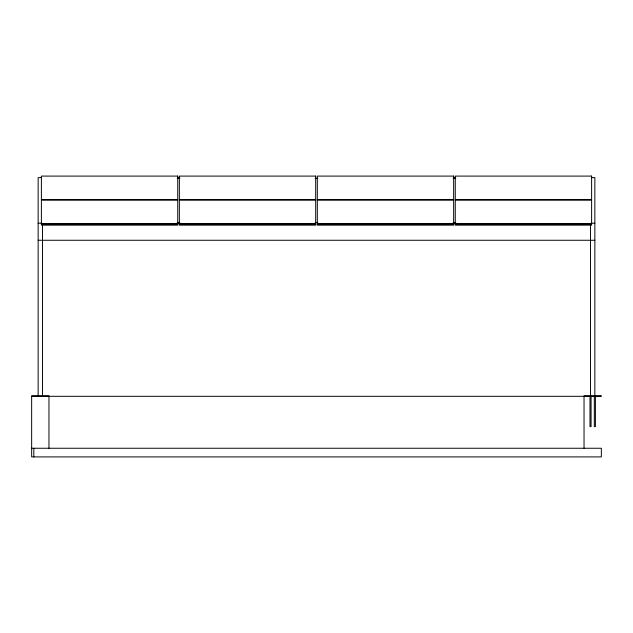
<?xml version="1.0" encoding="UTF-8"?>
<svg xmlns="http://www.w3.org/2000/svg" width="633" height="633" viewBox="0 0 633 633"><rect width="100%" height="100%" fill="white"/><g stroke="black" fill="none" stroke-linecap="round" stroke-linejoin="round"><path stroke-width="0.95" d="M55.997 223.924L56.535 223.837L43.55 223.837L55.997 224.098M70.872 223.924L71.418 223.837L58.434 223.837L70.872 224.098M85.756 223.924L86.294 223.837L73.309 223.837L85.756 224.098M100.631 223.924L101.169 223.837L88.185 223.837L100.631 224.098M115.507 223.924L116.053 223.837L103.068 223.837L115.507 224.098M130.39 223.924L130.928 223.837L117.944 223.837L130.39 224.098M145.266 223.924L145.804 223.837L132.819 223.837L145.266 224.098M160.141 223.924L160.687 223.837L147.703 223.837L160.141 224.098M175.024 223.924L175.563 223.837L162.578 223.837L175.024 224.098M193.959 223.924L194.497 223.837L181.513 223.837L193.959 224.098M208.835 223.924L209.381 223.837L196.396 223.837L208.835 224.098M223.718 223.924L224.256 223.837L211.272 223.837L223.718 224.098M238.594 223.924L239.132 223.837L226.147 223.837L238.594 224.098M253.469 223.924L254.015 223.837L241.031 223.837L253.469 224.098M268.352 223.924L268.89 223.837L255.906 223.837L268.352 224.098M283.228 223.924L283.766 223.837L270.782 223.837L283.228 224.098M298.103 223.924L298.649 223.837L285.665 223.837L298.103 224.098M312.987 223.924L313.525 223.837L300.54 223.837L312.987 224.098M331.921 223.924L332.46 223.837L319.475 223.837L331.921 224.098M346.797 223.924L347.335 223.837L334.351 223.837L346.797 224.098M361.672 223.924L362.218 223.837L349.234 223.837L361.672 224.098M376.556 223.924L377.094 223.837L364.11 223.837L376.556 224.098M391.431 223.924L391.969 223.837L378.985 223.837L391.431 224.098M406.307 223.924L406.853 223.837L393.868 223.837L406.307 224.098M421.19 223.924L421.728 223.837L408.744 223.837L421.19 224.098M436.066 223.924L436.604 223.837L423.619 223.837L436.066 224.098M450.941 223.924L451.487 223.837L438.503 223.837L450.941 224.098M469.884 223.924L470.422 223.837L457.437 223.837L469.884 224.098M484.759 223.924L485.297 223.837L472.313 223.837L484.759 224.098M499.635 223.924L500.181 223.837L487.196 223.837L499.635 224.098M514.518 223.924L515.056 223.837L502.072 223.837L514.518 224.098M529.394 223.924L529.932 223.837L516.947 223.837L529.394 224.098M544.269 223.924L544.815 223.837L531.831 223.837L544.269 224.098M559.153 223.924L559.691 223.837L546.706 223.837L559.153 224.098M574.028 223.924L574.566 223.837L561.582 223.837L574.028 224.098M588.904 223.924L589.45 223.837L576.465 223.837L588.904 224.098M41.604 177.604L38.146 177.604L38.146 395.767M177.754 177.604L179.732 177.604M453.268 177.604L455.246 177.604M591.396 177.604L594.854 177.604L594.854 395.767M177.24 178.356L179.835 178.356M315.202 178.356L317.798 178.356M453.165 178.356L455.76 178.356M41.39 199.767L177.731 199.767M179.353 199.767L315.685 199.767M317.315 199.767L453.647 199.767M455.269 199.767L591.61 199.767M41.39 199.957L177.731 199.957M179.353 199.957L315.685 199.957M317.315 199.957L453.647 199.957M455.269 199.957L591.61 199.957M177.24 222.46L179.835 222.46M315.202 222.46L317.798 222.46M453.165 222.46L455.76 222.46M38.146 223.212L41.604 223.212M177.754 223.212L179.732 223.212M453.268 223.212L455.246 223.212M591.396 223.212L594.854 223.212M41.39 223.631L177.731 223.631M179.353 223.631L315.685 223.631M317.315 223.631L453.647 223.631M455.269 223.631L591.61 223.631M41.39 224.304L177.731 224.304M179.353 224.304L315.685 224.304M317.315 224.304L453.647 224.304M455.269 224.304L591.61 224.304M41.39 224.47L177.731 224.47M179.353 224.47L315.685 224.47M317.315 224.47L453.647 224.47M455.269 224.47L591.61 224.47M38.146 240.263L594.854 240.263M31.65 396.313L601.35 396.313L601.35 395.767L584.037 395.767L584.037 448.251M31.65 448.251L601.35 448.251L601.35 456.907L31.65 456.907L31.65 395.767L48.963 395.767L48.963 448.251M595.4 396.313L595.4 426.61L594.316 426.61L594.316 396.313M591.072 396.313L591.072 426.61L589.988 426.61L589.988 396.313M590.526 225.103L590.526 395.767M42.474 225.103L42.474 395.767M33.818 448.251L33.818 456.907M177.731 176.093L41.39 176.093L41.39 225.142L177.731 225.142L177.731 176.093M315.685 176.093L179.353 176.093L179.353 225.142L315.685 225.142L315.685 176.093M453.647 176.093L317.315 176.093L317.315 225.142L453.647 225.142L453.647 176.093M591.61 176.093L455.269 176.093L455.269 225.142L591.61 225.142L591.61 176.093"/></g></svg>
